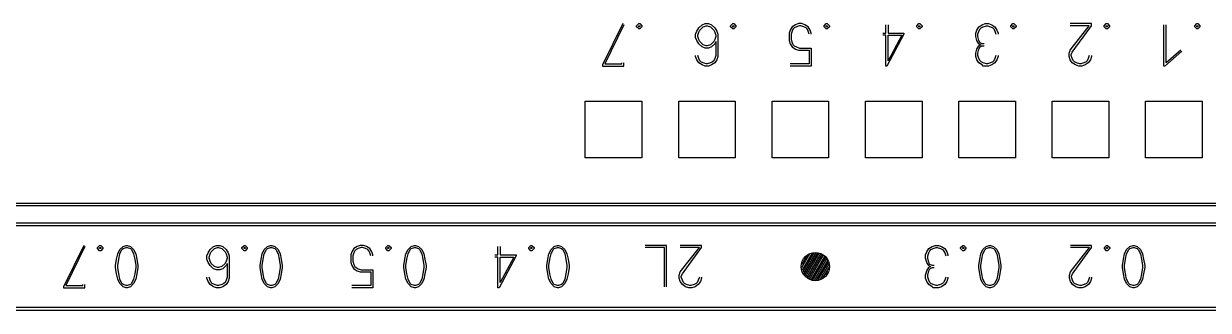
# Model space of a CAD drawing. Header units: millimetres. Extents: x 367 to 1026, y -455 to 11.
# Drawn here: x 582.72 to 624.59, y -259.78 to -249.63 of the extents above; entities that cross this region are included whole.
import ezdxf

# ---------------------------------------------------------------- set-up
doc = ezdxf.new("R2010")
doc.units = ezdxf.units.MM
doc.header["$LTSCALE"] = 6
doc.layers.add('0008LEVEL_0', color=7, linetype='Continuous')
doc.layers.add('0008LEVEL_1', color=7, linetype='Continuous')

msp = doc.modelspace()

# ---------------------------------------------------------------- linework, layer by layer
at = {"color": 7, "linetype": 'Continuous'}
for p, q in [((602.573, -254.377), (602.573, -252.377)), ((602.573, -252.377), (604.573, -252.377)), ((604.573, -252.377), (604.573, -254.377)), ((605.873, -254.377), (605.873, -252.377)), ((605.873, -252.377), (607.873, -252.377)), ((607.873, -252.377), (607.873, -254.377)), ((609.173, -254.377), (609.173, -252.377)), ((609.173, -252.377), (611.173, -252.377)), ((611.173, -252.377), (611.173, -254.377)), ((612.473, -254.377), (612.473, -252.377)), ((612.473, -252.377), (614.473, -252.377)), ((614.473, -252.377), (614.473, -254.377)), ((615.773, -254.377), (615.773, -252.377)), ((615.773, -252.377), (617.773, -252.377)), ((617.773, -252.377), (617.773, -254.377)), ((619.073, -254.377), (619.073, -252.377)), ((619.073, -252.377), (621.073, -252.377)), ((621.073, -252.377), (621.073, -254.377)), ((622.373, -254.377), (622.373, -252.377)), ((622.373, -252.377), (624.373, -252.377)), ((624.373, -252.377), (624.373, -254.377)), ((604.573, -254.377), (602.573, -254.377)), ((607.873, -254.377), (605.873, -254.377)), ((611.173, -254.377), (609.173, -254.377)), ((614.473, -254.377), (612.473, -254.377)), ((617.773, -254.377), (615.773, -254.377)), ((621.073, -254.377), (619.073, -254.377)), ((624.373, -254.377), (622.373, -254.377)), ((508.873, -255.977), (662.073, -255.977)), ((508.873, -256.068), (662.073, -256.068))]:
    msp.add_line(p, q, dxfattribs=at)
at = {"layer": '0008LEVEL_0', "color": 7, "linetype": 'Continuous'}
for p, q in [((603.898, -249.627), (603.185, -251.089)), ((603.935, -249.664), (603.26, -251.052)), ((604.385, -249.702), (604.46, -249.627)), ((604.385, -249.739), (604.385, -249.702)), ((604.46, -249.814), (604.385, -249.739)), ((604.46, -249.627), (604.498, -249.627)), ((604.46, -249.739), (604.46, -249.702)), ((604.46, -249.702), (604.498, -249.702)), ((604.498, -249.739), (604.46, -249.739)), ((604.498, -249.814), (604.46, -249.814)), ((604.498, -249.627), (604.573, -249.702)), ((604.498, -249.702), (604.498, -249.739)), ((604.573, -249.739), (604.498, -249.814)), ((604.573, -249.702), (604.573, -249.739)), ((606.473, -250.002), (606.51, -249.889)), ((606.51, -249.889), (606.585, -249.777)), ((606.548, -250.039), (606.585, -249.927)), ((606.585, -249.777), (606.698, -249.664)), ((606.585, -249.927), (606.623, -249.852)), ((606.623, -249.852), (606.735, -249.739)), ((606.698, -249.664), (606.81, -249.627)), ((606.735, -249.739), (606.848, -249.702)), ((606.81, -249.627), (606.923, -249.627)), ((606.848, -249.702), (606.885, -249.702)), ((606.885, -249.702), (606.998, -249.739)), ((606.923, -249.627), (607.035, -249.664)), ((606.998, -249.739), (607.11, -249.852)), ((607.035, -249.664), (607.148, -249.777)), ((607.11, -249.852), (607.148, -249.927)), ((607.148, -249.777), (607.223, -249.889)), ((607.148, -249.927), (607.185, -250.039)), ((607.223, -249.889), (607.26, -250.002)), ((607.71, -249.702), (607.785, -249.627)), ((607.71, -249.739), (607.71, -249.702)), ((607.785, -249.814), (607.71, -249.739)), ((607.785, -249.627), (607.823, -249.627)), ((607.785, -249.739), (607.785, -249.702)), ((607.785, -249.702), (607.823, -249.702)), ((607.823, -249.739), (607.785, -249.739)), ((607.823, -249.814), (607.785, -249.814)), ((607.823, -249.627), (607.898, -249.702)), ((607.823, -249.702), (607.823, -249.739)), ((607.898, -249.739), (607.823, -249.814)), ((607.898, -249.702), (607.898, -249.739)), ((609.81, -249.852), (609.773, -249.964)), ((609.885, -249.739), (609.81, -249.852)), ((609.885, -249.889), (609.848, -250.002)), ((609.998, -249.664), (609.885, -249.739)), ((609.923, -249.814), (609.885, -249.889)), ((609.96, -249.777), (609.923, -249.814)), ((610.035, -249.739), (609.96, -249.777)), ((610.11, -249.627), (609.998, -249.664)), ((610.148, -249.702), (610.035, -249.739)), ((610.223, -249.627), (610.11, -249.627)), ((610.185, -249.702), (610.148, -249.702)), ((610.298, -249.739), (610.185, -249.702)), ((610.335, -249.664), (610.223, -249.627)), ((610.373, -249.777), (610.298, -249.739)), ((610.448, -249.739), (610.335, -249.664)), ((610.41, -249.814), (610.373, -249.777)), ((610.448, -249.889), (610.41, -249.814)), ((610.523, -249.852), (610.448, -249.739)), ((610.485, -250.002), (610.448, -249.889)), ((610.56, -249.964), (610.523, -249.852)), ((611.01, -249.702), (611.085, -249.627)), ((611.01, -249.739), (611.01, -249.702)), ((611.085, -249.814), (611.01, -249.739)), ((611.085, -249.627), (611.123, -249.627)), ((611.085, -249.739), (611.085, -249.702)), ((611.085, -249.702), (611.123, -249.702)), ((611.123, -249.739), (611.085, -249.739)), ((611.123, -249.814), (611.085, -249.814)), ((611.123, -249.627), (611.198, -249.702)), ((611.123, -249.702), (611.123, -249.739)), ((611.198, -249.739), (611.123, -249.814)), ((611.198, -249.702), (611.198, -249.739)), ((613.198, -249.964), (613.198, -249.664)), ((613.273, -249.664), (613.273, -249.964)), ((614.285, -249.702), (614.36, -249.627)), ((614.285, -249.739), (614.285, -249.702)), ((614.36, -249.814), (614.285, -249.739)), ((614.36, -249.627), (614.398, -249.627)), ((614.36, -249.739), (614.36, -249.702)), ((614.36, -249.702), (614.398, -249.702)), ((614.398, -249.739), (614.36, -249.739)), ((614.398, -249.814), (614.36, -249.814)), ((614.398, -249.627), (614.473, -249.702)), ((614.398, -249.702), (614.398, -249.739)), ((614.473, -249.739), (614.398, -249.814)), ((614.473, -249.702), (614.473, -249.739)), ((616.373, -249.964), (616.41, -249.852)), ((616.41, -249.852), (616.485, -249.739)), ((616.448, -250.002), (616.485, -249.889)), ((616.485, -249.739), (616.598, -249.664)), ((616.485, -249.889), (616.523, -249.814)), ((616.523, -249.814), (616.56, -249.777)), ((616.56, -249.777), (616.635, -249.739)), ((616.598, -249.664), (616.71, -249.627)), ((616.635, -249.739), (616.748, -249.702)), ((616.71, -249.627), (616.823, -249.627)), ((616.748, -249.702), (616.785, -249.702)), ((616.785, -249.702), (616.898, -249.739)), ((616.823, -249.627), (616.935, -249.664)), ((616.898, -249.739), (616.973, -249.777)), ((616.935, -249.664), (617.048, -249.739)), ((616.973, -249.777), (617.01, -249.814)), ((617.01, -249.814), (617.048, -249.889)), ((617.048, -249.739), (617.123, -249.852)), ((617.048, -249.889), (617.085, -250.002)), ((617.123, -249.852), (617.16, -249.964)), ((617.61, -249.702), (617.685, -249.627)), ((617.61, -249.739), (617.61, -249.702)), ((617.685, -249.814), (617.61, -249.739)), ((617.685, -249.627), (617.723, -249.627)), ((617.685, -249.739), (617.685, -249.702)), ((617.685, -249.702), (617.723, -249.702)), ((617.723, -249.739), (617.685, -249.739)), ((617.723, -249.814), (617.685, -249.814)), ((617.723, -249.627), (617.798, -249.702)), ((617.723, -249.702), (617.723, -249.739)), ((617.798, -249.739), (617.723, -249.814)), ((617.798, -249.702), (617.798, -249.739)), ((620.46, -249.627), (619.71, -249.627)), ((619.71, -250.564), (620.385, -249.702)), ((620.385, -249.702), (619.71, -249.702)), ((619.785, -250.639), (620.46, -249.702)), ((620.46, -249.702), (620.46, -249.627)), ((620.91, -249.702), (620.985, -249.627)), ((620.91, -249.739), (620.91, -249.702)), ((620.985, -249.814), (620.91, -249.739)), ((620.985, -249.627), (621.023, -249.627)), ((620.985, -249.739), (620.985, -249.702)), ((620.985, -249.702), (621.023, -249.702)), ((621.023, -249.739), (620.985, -249.739)), ((621.023, -249.814), (620.985, -249.814)), ((621.023, -249.627), (621.098, -249.702)), ((621.023, -249.702), (621.023, -249.739)), ((621.098, -249.739), (621.023, -249.814)), ((621.098, -249.702), (621.098, -249.739)), ((623.023, -251.127), (623.023, -249.664)), ((623.098, -251.014), (623.098, -249.664)), ((624.11, -249.702), (624.185, -249.627)), ((624.11, -249.739), (624.11, -249.702)), ((624.185, -249.814), (624.11, -249.739)), ((624.185, -249.627), (624.223, -249.627)), ((624.185, -249.739), (624.185, -249.702)), ((624.185, -249.702), (624.223, -249.702)), ((624.223, -249.739), (624.185, -249.739)), ((624.223, -249.814), (624.185, -249.814)), ((624.223, -249.627), (624.298, -249.702)), ((624.223, -249.702), (624.223, -249.739)), ((624.298, -249.739), (624.223, -249.814)), ((624.298, -249.702), (624.298, -249.739)), ((606.473, -250.114), (606.473, -250.002)), ((606.51, -250.227), (606.473, -250.114)), ((606.585, -250.339), (606.51, -250.227)), ((606.548, -250.077), (606.548, -250.039)), ((606.585, -250.189), (606.548, -250.077)), ((606.623, -250.264), (606.585, -250.189)), ((606.698, -250.452), (606.585, -250.339)), ((606.735, -250.377), (606.623, -250.264)), ((607.11, -250.264), (606.998, -250.377)), ((607.148, -250.339), (607.035, -250.452)), ((607.148, -250.189), (607.11, -250.264)), ((607.185, -250.077), (607.148, -250.189)), ((607.185, -250.264), (607.148, -250.339)), ((607.185, -250.039), (607.185, -250.077)), ((607.185, -250.264), (607.185, -250.752)), ((607.26, -250.002), (607.26, -250.789)), ((609.773, -249.964), (609.773, -250.227)), ((609.773, -250.227), (609.81, -250.339)), ((609.81, -250.339), (609.885, -250.452)), ((609.848, -250.002), (609.848, -250.189)), ((609.848, -250.189), (609.885, -250.302)), ((609.885, -250.302), (609.923, -250.377)), ((610.56, -250.002), (610.56, -249.964)), ((613.085, -249.964), (613.198, -249.964)), ((613.198, -250.039), (613.085, -250.039)), ((613.198, -251.127), (613.198, -250.039)), ((613.835, -250.002), (613.235, -251.127)), ((613.273, -249.964), (613.835, -249.964)), ((613.273, -250.939), (613.273, -250.039)), ((613.76, -250.039), (613.273, -250.939)), ((613.273, -250.039), (613.76, -250.039)), ((613.835, -249.964), (613.835, -250.002)), ((616.373, -250.077), (616.373, -249.964)), ((616.41, -250.227), (616.373, -250.077)), ((616.485, -250.339), (616.41, -250.227)), ((616.448, -250.077), (616.448, -250.002)), ((616.485, -250.227), (616.448, -250.077)), ((616.523, -250.302), (616.485, -250.227)), ((616.523, -250.377), (616.485, -250.339)), ((616.598, -250.339), (616.523, -250.302)), ((616.673, -250.339), (616.598, -250.339)), ((617.16, -249.964), (617.16, -250.002)), ((606.473, -250.789), (606.473, -250.752)), ((606.51, -250.902), (606.473, -250.789)), ((606.585, -250.864), (606.548, -250.752)), ((606.81, -250.489), (606.698, -250.452)), ((606.848, -250.414), (606.735, -250.377)), ((606.923, -250.489), (606.81, -250.489)), ((606.885, -250.414), (606.848, -250.414)), ((606.998, -250.377), (606.885, -250.414)), ((607.035, -250.452), (606.923, -250.489)), ((607.185, -250.752), (607.148, -250.864)), ((607.26, -250.789), (607.223, -250.902)), ((609.885, -250.452), (609.998, -250.527)), ((609.923, -250.377), (609.96, -250.414)), ((609.96, -250.414), (610.035, -250.452)), ((609.998, -250.527), (610.11, -250.564)), ((610.035, -250.452), (610.148, -250.489)), ((610.11, -250.564), (610.485, -250.564)), ((610.148, -250.489), (610.56, -250.489)), ((610.485, -250.564), (610.485, -251.052)), ((610.56, -250.489), (610.56, -251.127)), ((616.373, -250.677), (616.41, -250.527)), ((616.373, -250.789), (616.373, -250.677)), ((616.41, -250.902), (616.373, -250.789)), ((616.41, -250.527), (616.485, -250.414)), ((616.448, -250.677), (616.485, -250.527)), ((616.448, -250.752), (616.448, -250.677)), ((616.485, -250.864), (616.448, -250.752)), ((616.485, -250.414), (616.523, -250.377)), ((616.485, -250.527), (616.523, -250.452)), ((616.523, -250.377), (616.56, -250.377)), ((616.523, -250.452), (616.598, -250.414)), ((616.598, -250.414), (616.673, -250.414)), ((617.085, -250.752), (617.048, -250.864)), ((617.16, -250.789), (617.123, -250.902)), ((617.16, -250.752), (617.16, -250.789)), ((619.673, -250.677), (619.71, -250.564)), ((619.673, -250.789), (619.673, -250.677)), ((619.71, -250.902), (619.673, -250.789)), ((619.748, -250.714), (619.785, -250.639)), ((619.748, -250.752), (619.748, -250.714)), ((619.785, -250.864), (619.748, -250.752)), ((620.385, -250.752), (620.348, -250.864)), ((620.46, -250.789), (620.423, -250.902)), ((620.46, -250.752), (620.46, -250.789)), ((623.66, -250.602), (623.06, -251.127)), ((623.623, -250.564), (623.098, -251.014)), ((603.185, -251.089), (603.185, -251.127)), ((603.185, -251.127), (603.935, -251.127)), ((603.26, -251.052), (603.86, -251.052)), ((603.86, -251.052), (603.86, -251.014)), ((603.935, -251.127), (603.935, -251.014)), ((606.585, -251.014), (606.51, -250.902)), ((606.623, -250.939), (606.585, -250.864)), ((606.698, -251.089), (606.585, -251.014)), ((606.66, -250.977), (606.623, -250.939)), ((606.735, -251.014), (606.66, -250.977)), ((606.81, -251.127), (606.698, -251.089)), ((606.848, -251.052), (606.735, -251.014)), ((606.923, -251.127), (606.81, -251.127)), ((606.885, -251.052), (606.848, -251.052)), ((606.998, -251.014), (606.885, -251.052)), ((607.035, -251.089), (606.923, -251.127)), ((607.073, -250.977), (606.998, -251.014)), ((607.148, -251.014), (607.035, -251.089)), ((607.11, -250.939), (607.073, -250.977)), ((607.148, -250.864), (607.11, -250.939)), ((607.223, -250.902), (607.148, -251.014)), ((610.485, -251.052), (609.81, -251.052)), ((610.56, -251.127), (609.81, -251.127)), ((613.235, -251.127), (613.198, -251.127)), ((616.485, -251.014), (616.41, -250.902)), ((616.523, -250.939), (616.485, -250.864)), ((616.598, -251.089), (616.485, -251.014)), ((616.56, -250.977), (616.523, -250.939)), ((616.635, -251.014), (616.56, -250.977)), ((616.635, -251.127), (616.598, -251.089)), ((616.748, -251.052), (616.635, -251.014)), ((616.823, -251.127), (616.635, -251.127)), ((616.785, -251.052), (616.748, -251.052)), ((616.898, -251.014), (616.785, -251.052)), ((616.935, -251.089), (616.823, -251.127)), ((616.973, -250.977), (616.898, -251.014)), ((617.048, -251.014), (616.935, -251.089)), ((617.01, -250.939), (616.973, -250.977)), ((617.048, -250.864), (617.01, -250.939)), ((617.123, -250.902), (617.048, -251.014)), ((619.785, -251.014), (619.71, -250.902)), ((619.823, -250.939), (619.785, -250.864)), ((619.898, -251.089), (619.785, -251.014)), ((619.86, -250.977), (619.823, -250.939)), ((619.935, -251.014), (619.86, -250.977)), ((620.01, -251.127), (619.898, -251.089)), ((620.048, -251.052), (619.935, -251.014)), ((620.123, -251.127), (620.01, -251.127)), ((620.085, -251.052), (620.048, -251.052)), ((620.198, -251.014), (620.085, -251.052)), ((620.235, -251.089), (620.123, -251.127)), ((620.273, -250.977), (620.198, -251.014)), ((620.348, -251.014), (620.235, -251.089)), ((620.31, -250.939), (620.273, -250.977)), ((620.348, -250.864), (620.31, -250.939)), ((620.423, -250.902), (620.348, -251.014)), ((623.06, -251.127), (623.023, -251.127))]:
    msp.add_line(p, q, dxfattribs=at)
at = {"layer": '0008LEVEL_1', "color": 7, "linetype": 'Continuous'}
for p, q in [((577.473, -256.677), (641.853, -256.677)), ((577.573, -256.777), (641.753, -256.777)), ((584.846, -257.477), (584.133, -258.939)), ((585.333, -257.552), (585.408, -257.477)), ((585.408, -257.477), (585.446, -257.477)), ((585.446, -257.477), (585.521, -257.552)), ((586.233, -257.514), (586.346, -257.477)), ((586.346, -257.477), (586.383, -257.477)), ((586.383, -257.477), (586.496, -257.514)), ((589.426, -257.514), (589.538, -257.477)), ((589.538, -257.477), (589.651, -257.477)), ((589.651, -257.477), (589.763, -257.514)), ((590.438, -257.552), (590.513, -257.477)), ((590.513, -257.477), (590.551, -257.477)), ((590.551, -257.477), (590.626, -257.552)), ((591.338, -257.514), (591.451, -257.477)), ((591.451, -257.477), (591.488, -257.477)), ((591.488, -257.477), (591.601, -257.514)), ((594.618, -257.477), (594.506, -257.514)), ((594.731, -257.477), (594.618, -257.477)), ((594.843, -257.514), (594.731, -257.477)), ((595.518, -257.552), (595.593, -257.477)), ((595.593, -257.477), (595.631, -257.477)), ((595.631, -257.477), (595.706, -257.552)), ((596.418, -257.514), (596.531, -257.477)), ((596.531, -257.477), (596.568, -257.477)), ((596.568, -257.477), (596.681, -257.514)), ((600.573, -257.552), (600.648, -257.477)), ((600.648, -257.477), (600.686, -257.477)), ((600.686, -257.477), (600.761, -257.552)), ((601.473, -257.514), (601.586, -257.477)), ((601.586, -257.477), (601.623, -257.477)), ((601.623, -257.477), (601.736, -257.514)), ((605.441, -257.477), (604.691, -257.477)), ((605.441, -258.939), (605.441, -257.477)), ((606.678, -257.477), (605.928, -257.477)), ((606.678, -257.552), (606.678, -257.477)), ((614.826, -257.514), (614.938, -257.477)), ((614.938, -257.477), (615.051, -257.477)), ((615.051, -257.477), (615.163, -257.514)), ((615.838, -257.552), (615.913, -257.477)), ((615.913, -257.477), (615.951, -257.477)), ((615.951, -257.477), (616.026, -257.552)), ((616.738, -257.514), (616.851, -257.477)), ((616.851, -257.477), (616.888, -257.477)), ((616.888, -257.477), (617.001, -257.514)), ((620.468, -257.477), (619.718, -257.477)), ((620.468, -257.552), (620.468, -257.477)), ((620.918, -257.552), (620.993, -257.477)), ((620.993, -257.477), (621.031, -257.477)), ((621.031, -257.477), (621.106, -257.552)), ((621.818, -257.514), (621.931, -257.477)), ((621.931, -257.477), (621.968, -257.477)), ((621.968, -257.477), (622.081, -257.514)), ((584.883, -257.514), (584.208, -258.902)), ((585.333, -257.589), (585.333, -257.552)), ((585.408, -257.664), (585.333, -257.589)), ((585.408, -257.589), (585.408, -257.552)), ((585.408, -257.552), (585.446, -257.552)), ((585.446, -257.589), (585.408, -257.589)), ((585.446, -257.664), (585.408, -257.664)), ((585.446, -257.552), (585.446, -257.589)), ((585.521, -257.589), (585.446, -257.664)), ((585.521, -257.552), (585.521, -257.589)), ((586.008, -257.964), (586.046, -257.777)), ((586.046, -257.777), (586.121, -257.627)), ((586.083, -257.964), (586.121, -257.777)), ((586.121, -257.627), (586.233, -257.514)), ((586.121, -257.777), (586.196, -257.627)), ((586.196, -257.627), (586.233, -257.589)), ((586.233, -257.589), (586.346, -257.552)), ((586.346, -257.552), (586.383, -257.552)), ((586.383, -257.552), (586.496, -257.589)), ((586.496, -257.514), (586.608, -257.627)), ((586.496, -257.589), (586.533, -257.627)), ((586.533, -257.627), (586.608, -257.777)), ((586.608, -257.627), (586.683, -257.777)), ((586.608, -257.777), (586.646, -257.964)), ((586.683, -257.777), (586.721, -257.964)), ((589.201, -257.852), (589.238, -257.739)), ((589.201, -257.964), (589.201, -257.852)), ((589.238, -257.739), (589.313, -257.627)), ((589.276, -257.889), (589.313, -257.777)), ((589.276, -257.927), (589.276, -257.889)), ((589.313, -257.627), (589.426, -257.514)), ((589.313, -257.777), (589.351, -257.702)), ((589.351, -257.702), (589.463, -257.589)), ((589.463, -257.589), (589.576, -257.552)), ((589.576, -257.552), (589.613, -257.552)), ((589.613, -257.552), (589.726, -257.589)), ((589.726, -257.589), (589.838, -257.702)), ((589.763, -257.514), (589.876, -257.627)), ((589.838, -257.702), (589.876, -257.777)), ((589.876, -257.627), (589.951, -257.739)), ((589.876, -257.777), (589.913, -257.889)), ((589.913, -257.889), (589.913, -257.927)), ((589.951, -257.739), (589.988, -257.852)), ((589.988, -257.852), (589.988, -258.639)), ((590.438, -257.589), (590.438, -257.552)), ((590.513, -257.664), (590.438, -257.589)), ((590.513, -257.589), (590.513, -257.552)), ((590.513, -257.552), (590.551, -257.552)), ((590.551, -257.589), (590.513, -257.589)), ((590.551, -257.664), (590.513, -257.664)), ((590.551, -257.552), (590.551, -257.589)), ((590.626, -257.589), (590.551, -257.664)), ((590.626, -257.552), (590.626, -257.589)), ((591.113, -257.964), (591.151, -257.777)), ((591.151, -257.777), (591.226, -257.627)), ((591.188, -257.964), (591.226, -257.777)), ((591.226, -257.627), (591.338, -257.514)), ((591.226, -257.777), (591.301, -257.627)), ((591.301, -257.627), (591.338, -257.589)), ((591.338, -257.589), (591.451, -257.552)), ((591.451, -257.552), (591.488, -257.552)), ((591.488, -257.552), (591.601, -257.589)), ((591.601, -257.514), (591.713, -257.627)), ((591.601, -257.589), (591.638, -257.627)), ((591.638, -257.627), (591.713, -257.777)), ((591.713, -257.627), (591.788, -257.777)), ((591.713, -257.777), (591.751, -257.964)), ((591.788, -257.777), (591.826, -257.964)), ((594.318, -257.702), (594.281, -257.814)), ((594.281, -257.814), (594.281, -258.077)), ((594.393, -257.589), (594.318, -257.702)), ((594.393, -257.739), (594.356, -257.852)), ((594.356, -257.852), (594.356, -258.039)), ((594.506, -257.514), (594.393, -257.589)), ((594.431, -257.664), (594.393, -257.739)), ((594.468, -257.627), (594.431, -257.664)), ((594.543, -257.589), (594.468, -257.627)), ((594.656, -257.552), (594.543, -257.589)), ((594.693, -257.552), (594.656, -257.552)), ((594.806, -257.589), (594.693, -257.552)), ((594.881, -257.627), (594.806, -257.589)), ((594.956, -257.589), (594.843, -257.514)), ((594.918, -257.664), (594.881, -257.627)), ((594.956, -257.739), (594.918, -257.664)), ((595.031, -257.702), (594.956, -257.589)), ((594.993, -257.852), (594.956, -257.739)), ((595.068, -257.814), (595.031, -257.702)), ((595.068, -257.852), (595.068, -257.814)), ((595.518, -257.589), (595.518, -257.552)), ((595.593, -257.664), (595.518, -257.589)), ((595.593, -257.589), (595.593, -257.552)), ((595.593, -257.552), (595.631, -257.552)), ((595.631, -257.589), (595.593, -257.589)), ((595.631, -257.664), (595.593, -257.664)), ((595.631, -257.552), (595.631, -257.589)), ((595.706, -257.589), (595.631, -257.664)), ((595.706, -257.552), (595.706, -257.589)), ((596.193, -257.964), (596.231, -257.777)), ((596.231, -257.777), (596.306, -257.627)), ((596.268, -257.964), (596.306, -257.777)), ((596.306, -257.627), (596.418, -257.514)), ((596.306, -257.777), (596.381, -257.627)), ((596.381, -257.627), (596.418, -257.589)), ((596.418, -257.589), (596.531, -257.552)), ((596.531, -257.552), (596.568, -257.552)), ((596.568, -257.552), (596.681, -257.589)), ((596.681, -257.514), (596.793, -257.627)), ((596.681, -257.589), (596.718, -257.627)), ((596.718, -257.627), (596.793, -257.777)), ((596.793, -257.627), (596.868, -257.777)), ((596.793, -257.777), (596.831, -257.964)), ((596.868, -257.777), (596.906, -257.964)), ((599.373, -257.814), (599.486, -257.814)), ((599.486, -257.889), (599.373, -257.889)), ((599.486, -257.814), (599.486, -257.514)), ((599.486, -258.977), (599.486, -257.889)), ((600.123, -257.852), (599.523, -258.977)), ((599.561, -257.514), (599.561, -257.814)), ((599.561, -257.814), (600.123, -257.814)), ((599.561, -258.789), (599.561, -257.889)), ((600.048, -257.889), (599.561, -258.789)), ((599.561, -257.889), (600.048, -257.889)), ((600.123, -257.814), (600.123, -257.852)), ((600.573, -257.589), (600.573, -257.552)), ((600.648, -257.664), (600.573, -257.589)), ((600.648, -257.589), (600.648, -257.552)), ((600.648, -257.552), (600.686, -257.552)), ((600.686, -257.589), (600.648, -257.589)), ((600.686, -257.664), (600.648, -257.664)), ((600.686, -257.552), (600.686, -257.589)), ((600.761, -257.589), (600.686, -257.664)), ((600.761, -257.552), (600.761, -257.589)), ((601.248, -257.964), (601.286, -257.777)), ((601.286, -257.777), (601.361, -257.627)), ((601.323, -257.964), (601.361, -257.777)), ((601.361, -257.627), (601.473, -257.514)), ((601.361, -257.777), (601.436, -257.627)), ((601.436, -257.627), (601.473, -257.589)), ((601.473, -257.589), (601.586, -257.552)), ((601.586, -257.552), (601.623, -257.552)), ((601.623, -257.552), (601.736, -257.589)), ((601.736, -257.514), (601.848, -257.627)), ((601.736, -257.589), (601.773, -257.627)), ((601.773, -257.627), (601.848, -257.777)), ((601.848, -257.627), (601.923, -257.777)), ((601.848, -257.777), (601.886, -257.964)), ((601.923, -257.777), (601.961, -257.964)), ((605.366, -257.552), (604.691, -257.552)), ((605.366, -258.939), (605.366, -257.552)), ((605.928, -258.414), (606.603, -257.552)), ((606.603, -257.552), (605.928, -257.552)), ((606.003, -258.489), (606.678, -257.552)), ((610.502, -257.781), (610.216, -258.276)), ((610.402, -257.845), (610.222, -258.157)), ((610.578, -257.76), (610.236, -258.351)), ((610.653, -257.74), (610.256, -258.427)), ((610.721, -257.732), (610.283, -258.49)), ((610.776, -257.746), (610.324, -258.53)), ((610.831, -257.761), (610.364, -258.571)), ((610.886, -257.776), (610.404, -258.611)), ((610.941, -257.791), (610.444, -258.651)), ((610.985, -257.825), (610.496, -258.671)), ((611.025, -257.866), (610.551, -258.686)), ((611.065, -257.906), (610.606, -258.701)), ((614.601, -257.814), (614.638, -257.702)), ((614.601, -257.927), (614.601, -257.814)), ((614.638, -257.702), (614.713, -257.589)), ((614.676, -257.852), (614.713, -257.739)), ((614.676, -257.927), (614.676, -257.852)), ((614.713, -257.589), (614.826, -257.514)), ((614.713, -257.739), (614.751, -257.664)), ((614.751, -257.664), (614.788, -257.627)), ((614.788, -257.627), (614.863, -257.589)), ((614.863, -257.589), (614.976, -257.552)), ((614.976, -257.552), (615.013, -257.552)), ((615.013, -257.552), (615.126, -257.589)), ((615.126, -257.589), (615.201, -257.627)), ((615.163, -257.514), (615.276, -257.589)), ((615.201, -257.627), (615.238, -257.664)), ((615.238, -257.664), (615.276, -257.739)), ((615.276, -257.589), (615.351, -257.702)), ((615.276, -257.739), (615.313, -257.852)), ((615.351, -257.702), (615.388, -257.814)), ((615.388, -257.814), (615.388, -257.852)), ((615.838, -257.589), (615.838, -257.552)), ((615.913, -257.664), (615.838, -257.589)), ((615.913, -257.589), (615.913, -257.552)), ((615.913, -257.552), (615.951, -257.552)), ((615.951, -257.589), (615.913, -257.589)), ((615.951, -257.664), (615.913, -257.664)), ((615.951, -257.552), (615.951, -257.589)), ((616.026, -257.589), (615.951, -257.664)), ((616.026, -257.552), (616.026, -257.589)), ((616.513, -257.964), (616.551, -257.777)), ((616.551, -257.777), (616.626, -257.627)), ((616.588, -257.964), (616.626, -257.777)), ((616.626, -257.627), (616.738, -257.514)), ((616.626, -257.777), (616.701, -257.627)), ((616.701, -257.627), (616.738, -257.589)), ((616.738, -257.589), (616.851, -257.552)), ((616.851, -257.552), (616.888, -257.552)), ((616.888, -257.552), (617.001, -257.589)), ((617.001, -257.514), (617.113, -257.627)), ((617.001, -257.589), (617.038, -257.627)), ((617.038, -257.627), (617.113, -257.777)), ((617.113, -257.627), (617.188, -257.777)), ((617.113, -257.777), (617.151, -257.964)), ((617.188, -257.777), (617.226, -257.964)), ((619.718, -258.414), (620.393, -257.552)), ((620.393, -257.552), (619.718, -257.552)), ((619.793, -258.489), (620.468, -257.552)), ((620.918, -257.589), (620.918, -257.552)), ((620.993, -257.664), (620.918, -257.589)), ((620.993, -257.589), (620.993, -257.552)), ((620.993, -257.552), (621.031, -257.552)), ((621.031, -257.589), (620.993, -257.589)), ((621.031, -257.664), (620.993, -257.664)), ((621.031, -257.552), (621.031, -257.589)), ((621.106, -257.589), (621.031, -257.664)), ((621.106, -257.552), (621.106, -257.589)), ((621.593, -257.964), (621.631, -257.777)), ((621.631, -257.777), (621.706, -257.627)), ((621.668, -257.964), (621.706, -257.777)), ((621.706, -257.627), (621.818, -257.514)), ((621.706, -257.777), (621.781, -257.627)), ((621.781, -257.627), (621.818, -257.589)), ((621.818, -257.589), (621.931, -257.552)), ((621.931, -257.552), (621.968, -257.552)), ((621.968, -257.552), (622.081, -257.589)), ((622.081, -257.514), (622.193, -257.627)), ((622.081, -257.589), (622.118, -257.627)), ((622.118, -257.627), (622.193, -257.777)), ((622.193, -257.627), (622.268, -257.777)), ((622.193, -257.777), (622.231, -257.964)), ((622.268, -257.777), (622.306, -257.964)), ((585.971, -258.189), (586.008, -257.964)), ((585.971, -258.264), (585.971, -258.189)), ((586.008, -258.489), (585.971, -258.264)), ((586.046, -258.189), (586.083, -257.964)), ((586.046, -258.264), (586.046, -258.189)), ((586.083, -258.489), (586.046, -258.264)), ((586.646, -257.964), (586.683, -258.189)), ((586.683, -258.264), (586.646, -258.489)), ((586.683, -258.189), (586.683, -258.264)), ((586.721, -257.964), (586.758, -258.189)), ((586.758, -258.264), (586.721, -258.489)), ((586.758, -258.189), (586.758, -258.264)), ((589.238, -258.077), (589.201, -257.964)), ((589.313, -258.189), (589.238, -258.077)), ((589.313, -258.039), (589.276, -257.927)), ((589.351, -258.114), (589.313, -258.039)), ((589.426, -258.302), (589.313, -258.189)), ((589.463, -258.227), (589.351, -258.114)), ((589.538, -258.339), (589.426, -258.302)), ((589.576, -258.264), (589.463, -258.227)), ((589.613, -258.264), (589.576, -258.264)), ((589.726, -258.227), (589.613, -258.264)), ((589.763, -258.302), (589.651, -258.339)), ((589.838, -258.114), (589.726, -258.227)), ((589.876, -258.189), (589.763, -258.302)), ((589.876, -258.039), (589.838, -258.114)), ((589.913, -257.927), (589.876, -258.039)), ((589.913, -258.114), (589.876, -258.189)), ((589.913, -258.114), (589.913, -258.602)), ((591.076, -258.189), (591.113, -257.964)), ((591.076, -258.264), (591.076, -258.189)), ((591.113, -258.489), (591.076, -258.264)), ((591.151, -258.189), (591.188, -257.964)), ((591.151, -258.264), (591.151, -258.189)), ((591.188, -258.489), (591.151, -258.264)), ((591.751, -257.964), (591.788, -258.189)), ((591.788, -258.264), (591.751, -258.489)), ((591.788, -258.189), (591.788, -258.264)), ((591.826, -257.964), (591.863, -258.189)), ((591.863, -258.264), (591.826, -258.489)), ((591.863, -258.189), (591.863, -258.264)), ((594.281, -258.077), (594.318, -258.189)), ((594.318, -258.189), (594.393, -258.302)), ((594.356, -258.039), (594.393, -258.152)), ((594.393, -258.152), (594.431, -258.227)), ((594.393, -258.302), (594.506, -258.377)), ((594.431, -258.227), (594.468, -258.264)), ((594.468, -258.264), (594.543, -258.302)), ((594.543, -258.302), (594.656, -258.339)), ((596.156, -258.189), (596.193, -257.964)), ((596.156, -258.264), (596.156, -258.189)), ((596.193, -258.489), (596.156, -258.264)), ((596.231, -258.189), (596.268, -257.964)), ((596.231, -258.264), (596.231, -258.189)), ((596.268, -258.489), (596.231, -258.264)), ((596.831, -257.964), (596.868, -258.189)), ((596.868, -258.264), (596.831, -258.489)), ((596.868, -258.189), (596.868, -258.264)), ((596.906, -257.964), (596.943, -258.189)), ((596.943, -258.264), (596.906, -258.489)), ((596.943, -258.189), (596.943, -258.264)), ((601.211, -258.189), (601.248, -257.964)), ((601.211, -258.264), (601.211, -258.189)), ((601.248, -258.489), (601.211, -258.264)), ((601.286, -258.189), (601.323, -257.964)), ((601.286, -258.264), (601.286, -258.189)), ((601.323, -258.489), (601.286, -258.264)), ((601.886, -257.964), (601.923, -258.189)), ((601.923, -258.264), (601.886, -258.489)), ((601.923, -258.189), (601.923, -258.264)), ((601.961, -257.964), (601.998, -258.189)), ((601.998, -258.264), (601.961, -258.489)), ((601.998, -258.189), (601.998, -258.264)), ((611.105, -257.946), (610.661, -258.716)), ((611.141, -257.995), (610.721, -258.722)), ((611.161, -258.07), (610.796, -258.702)), ((611.181, -258.145), (610.871, -258.682)), ((611.201, -258.22), (610.946, -258.662)), ((614.638, -258.077), (614.601, -257.927)), ((614.713, -258.189), (614.638, -258.077)), ((614.638, -258.377), (614.713, -258.264)), ((614.713, -258.077), (614.676, -257.927)), ((614.751, -258.152), (614.713, -258.077)), ((614.751, -258.227), (614.713, -258.189)), ((614.713, -258.264), (614.751, -258.227)), ((614.713, -258.377), (614.751, -258.302)), ((614.826, -258.189), (614.751, -258.152)), ((614.751, -258.227), (614.788, -258.227)), ((614.751, -258.302), (614.826, -258.264)), ((614.901, -258.189), (614.826, -258.189)), ((614.826, -258.264), (614.901, -258.264)), ((616.476, -258.189), (616.513, -257.964)), ((616.476, -258.264), (616.476, -258.189)), ((616.513, -258.489), (616.476, -258.264)), ((616.551, -258.189), (616.588, -257.964)), ((616.551, -258.264), (616.551, -258.189)), ((616.588, -258.489), (616.551, -258.264)), ((617.151, -257.964), (617.188, -258.189)), ((617.188, -258.264), (617.151, -258.489)), ((617.188, -258.189), (617.188, -258.264)), ((617.226, -257.964), (617.263, -258.189)), ((617.263, -258.264), (617.226, -258.489)), ((617.263, -258.189), (617.263, -258.264)), ((621.556, -258.189), (621.593, -257.964)), ((621.556, -258.264), (621.556, -258.189)), ((621.593, -258.489), (621.556, -258.264)), ((621.631, -258.189), (621.668, -257.964)), ((621.631, -258.264), (621.631, -258.189)), ((621.668, -258.489), (621.631, -258.264)), ((622.231, -257.964), (622.268, -258.189)), ((622.268, -258.264), (622.231, -258.489)), ((622.268, -258.189), (622.268, -258.264)), ((622.306, -257.964), (622.343, -258.189)), ((622.343, -258.264), (622.306, -258.489)), ((622.343, -258.189), (622.343, -258.264)), ((586.046, -258.677), (586.008, -258.489)), ((586.121, -258.827), (586.046, -258.677)), ((586.121, -258.677), (586.083, -258.489)), ((586.196, -258.827), (586.121, -258.677)), ((586.608, -258.677), (586.533, -258.827)), ((586.646, -258.489), (586.608, -258.677)), ((586.683, -258.677), (586.608, -258.827)), ((586.721, -258.489), (586.683, -258.677)), ((589.201, -258.639), (589.201, -258.602)), ((589.238, -258.752), (589.201, -258.639)), ((589.313, -258.714), (589.276, -258.602)), ((589.351, -258.789), (589.313, -258.714)), ((589.651, -258.339), (589.538, -258.339)), ((589.876, -258.714), (589.838, -258.789)), ((589.913, -258.602), (589.876, -258.714)), ((589.988, -258.639), (589.951, -258.752)), ((591.151, -258.677), (591.113, -258.489)), ((591.226, -258.827), (591.151, -258.677)), ((591.226, -258.677), (591.188, -258.489)), ((591.301, -258.827), (591.226, -258.677)), ((591.713, -258.677), (591.638, -258.827)), ((591.751, -258.489), (591.713, -258.677)), ((591.788, -258.677), (591.713, -258.827)), ((591.826, -258.489), (591.788, -258.677)), ((594.506, -258.377), (594.618, -258.414)), ((594.618, -258.414), (594.993, -258.414)), ((594.656, -258.339), (595.068, -258.339)), ((594.993, -258.414), (594.993, -258.902)), ((595.068, -258.339), (595.068, -258.977)), ((596.231, -258.677), (596.193, -258.489)), ((596.306, -258.827), (596.231, -258.677)), ((596.306, -258.677), (596.268, -258.489)), ((596.381, -258.827), (596.306, -258.677)), ((596.793, -258.677), (596.718, -258.827)), ((596.831, -258.489), (596.793, -258.677)), ((596.868, -258.677), (596.793, -258.827)), ((596.906, -258.489), (596.868, -258.677)), ((601.286, -258.677), (601.248, -258.489)), ((601.361, -258.827), (601.286, -258.677)), ((601.361, -258.677), (601.323, -258.489)), ((601.436, -258.827), (601.361, -258.677)), ((601.848, -258.677), (601.773, -258.827)), ((601.886, -258.489), (601.848, -258.677)), ((601.923, -258.677), (601.848, -258.827)), ((601.961, -258.489), (601.923, -258.677)), ((605.891, -258.527), (605.928, -258.414)), ((605.891, -258.639), (605.891, -258.527)), ((605.928, -258.752), (605.891, -258.639)), ((605.966, -258.564), (606.003, -258.489)), ((605.966, -258.602), (605.966, -258.564)), ((606.003, -258.714), (605.966, -258.602)), ((606.041, -258.789), (606.003, -258.714)), ((606.566, -258.714), (606.528, -258.789)), ((606.603, -258.602), (606.566, -258.714)), ((606.678, -258.639), (606.641, -258.752)), ((606.678, -258.602), (606.678, -258.639)), ((611.153, -258.414), (611.09, -258.523)), ((614.601, -258.527), (614.638, -258.377)), ((614.601, -258.639), (614.601, -258.527)), ((614.638, -258.752), (614.601, -258.639)), ((614.676, -258.527), (614.713, -258.377)), ((614.676, -258.602), (614.676, -258.527)), ((614.713, -258.714), (614.676, -258.602)), ((614.751, -258.789), (614.713, -258.714)), ((615.276, -258.714), (615.238, -258.789)), ((615.313, -258.602), (615.276, -258.714)), ((615.388, -258.639), (615.351, -258.752)), ((615.388, -258.602), (615.388, -258.639)), ((616.551, -258.677), (616.513, -258.489)), ((616.626, -258.827), (616.551, -258.677)), ((616.626, -258.677), (616.588, -258.489)), ((616.701, -258.827), (616.626, -258.677)), ((617.113, -258.677), (617.038, -258.827)), ((617.151, -258.489), (617.113, -258.677)), ((617.188, -258.677), (617.113, -258.827)), ((617.226, -258.489), (617.188, -258.677)), ((619.681, -258.527), (619.718, -258.414)), ((619.681, -258.639), (619.681, -258.527)), ((619.718, -258.752), (619.681, -258.639)), ((619.756, -258.564), (619.793, -258.489)), ((619.756, -258.602), (619.756, -258.564)), ((619.793, -258.714), (619.756, -258.602)), ((619.831, -258.789), (619.793, -258.714)), ((620.356, -258.714), (620.318, -258.789)), ((620.393, -258.602), (620.356, -258.714)), ((620.468, -258.639), (620.431, -258.752)), ((620.468, -258.602), (620.468, -258.639)), ((621.631, -258.677), (621.593, -258.489)), ((621.706, -258.827), (621.631, -258.677)), ((621.706, -258.677), (621.668, -258.489)), ((621.781, -258.827), (621.706, -258.677)), ((622.193, -258.677), (622.118, -258.827)), ((622.231, -258.489), (622.193, -258.677)), ((622.268, -258.677), (622.193, -258.827)), ((622.306, -258.489), (622.268, -258.677)), ((584.133, -258.939), (584.133, -258.977)), ((584.133, -258.977), (584.883, -258.977)), ((584.208, -258.902), (584.808, -258.902)), ((584.808, -258.902), (584.808, -258.864)), ((584.883, -258.977), (584.883, -258.864)), ((586.233, -258.939), (586.121, -258.827)), ((586.233, -258.864), (586.196, -258.827)), ((586.346, -258.902), (586.233, -258.864)), ((586.346, -258.977), (586.233, -258.939)), ((586.383, -258.902), (586.346, -258.902)), ((586.383, -258.977), (586.346, -258.977)), ((586.496, -258.864), (586.383, -258.902)), ((586.496, -258.939), (586.383, -258.977)), ((586.608, -258.827), (586.496, -258.939)), ((586.533, -258.827), (586.496, -258.864)), ((589.313, -258.864), (589.238, -258.752)), ((589.426, -258.939), (589.313, -258.864)), ((589.388, -258.827), (589.351, -258.789)), ((589.463, -258.864), (589.388, -258.827)), ((589.538, -258.977), (589.426, -258.939)), ((589.576, -258.902), (589.463, -258.864)), ((589.651, -258.977), (589.538, -258.977)), ((589.613, -258.902), (589.576, -258.902)), ((589.726, -258.864), (589.613, -258.902)), ((589.763, -258.939), (589.651, -258.977)), ((589.801, -258.827), (589.726, -258.864)), ((589.876, -258.864), (589.763, -258.939)), ((589.838, -258.789), (589.801, -258.827)), ((589.951, -258.752), (589.876, -258.864)), ((591.338, -258.939), (591.226, -258.827)), ((591.338, -258.864), (591.301, -258.827)), ((591.451, -258.902), (591.338, -258.864)), ((591.451, -258.977), (591.338, -258.939)), ((591.488, -258.902), (591.451, -258.902)), ((591.488, -258.977), (591.451, -258.977)), ((591.601, -258.864), (591.488, -258.902)), ((591.601, -258.939), (591.488, -258.977)), ((591.713, -258.827), (591.601, -258.939)), ((591.638, -258.827), (591.601, -258.864)), ((594.993, -258.902), (594.318, -258.902)), ((595.068, -258.977), (594.318, -258.977)), ((596.418, -258.939), (596.306, -258.827)), ((596.418, -258.864), (596.381, -258.827)), ((596.531, -258.902), (596.418, -258.864)), ((596.531, -258.977), (596.418, -258.939)), ((596.568, -258.902), (596.531, -258.902)), ((596.568, -258.977), (596.531, -258.977)), ((596.681, -258.864), (596.568, -258.902)), ((596.681, -258.939), (596.568, -258.977)), ((596.718, -258.827), (596.681, -258.864)), ((596.793, -258.827), (596.681, -258.939)), ((599.523, -258.977), (599.486, -258.977)), ((601.473, -258.939), (601.361, -258.827)), ((601.473, -258.864), (601.436, -258.827)), ((601.586, -258.902), (601.473, -258.864)), ((601.586, -258.977), (601.473, -258.939)), ((601.623, -258.902), (601.586, -258.902)), ((601.623, -258.977), (601.586, -258.977)), ((601.736, -258.864), (601.623, -258.902)), ((601.736, -258.939), (601.623, -258.977)), ((601.773, -258.827), (601.736, -258.864)), ((601.848, -258.827), (601.736, -258.939)), ((606.003, -258.864), (605.928, -258.752)), ((606.116, -258.939), (606.003, -258.864)), ((606.078, -258.827), (606.041, -258.789)), ((606.153, -258.864), (606.078, -258.827)), ((606.228, -258.977), (606.116, -258.939)), ((606.266, -258.902), (606.153, -258.864)), ((606.341, -258.977), (606.228, -258.977)), ((606.303, -258.902), (606.266, -258.902)), ((606.416, -258.864), (606.303, -258.902)), ((606.453, -258.939), (606.341, -258.977)), ((606.491, -258.827), (606.416, -258.864)), ((606.566, -258.864), (606.453, -258.939)), ((606.528, -258.789), (606.491, -258.827)), ((606.641, -258.752), (606.566, -258.864)), ((614.713, -258.864), (614.638, -258.752)), ((614.826, -258.939), (614.713, -258.864)), ((614.788, -258.827), (614.751, -258.789)), ((614.863, -258.864), (614.788, -258.827)), ((614.863, -258.977), (614.826, -258.939)), ((614.976, -258.902), (614.863, -258.864)), ((615.051, -258.977), (614.863, -258.977)), ((615.013, -258.902), (614.976, -258.902)), ((615.126, -258.864), (615.013, -258.902)), ((615.163, -258.939), (615.051, -258.977)), ((615.201, -258.827), (615.126, -258.864)), ((615.276, -258.864), (615.163, -258.939)), ((615.238, -258.789), (615.201, -258.827)), ((615.351, -258.752), (615.276, -258.864)), ((616.738, -258.939), (616.626, -258.827)), ((616.738, -258.864), (616.701, -258.827)), ((616.851, -258.902), (616.738, -258.864)), ((616.851, -258.977), (616.738, -258.939)), ((616.888, -258.902), (616.851, -258.902)), ((616.888, -258.977), (616.851, -258.977)), ((617.001, -258.864), (616.888, -258.902)), ((617.001, -258.939), (616.888, -258.977)), ((617.038, -258.827), (617.001, -258.864)), ((617.113, -258.827), (617.001, -258.939)), ((619.793, -258.864), (619.718, -258.752)), ((619.906, -258.939), (619.793, -258.864)), ((619.868, -258.827), (619.831, -258.789)), ((619.943, -258.864), (619.868, -258.827)), ((620.018, -258.977), (619.906, -258.939)), ((620.056, -258.902), (619.943, -258.864)), ((620.131, -258.977), (620.018, -258.977)), ((620.093, -258.902), (620.056, -258.902)), ((620.206, -258.864), (620.093, -258.902)), ((620.243, -258.939), (620.131, -258.977)), ((620.281, -258.827), (620.206, -258.864)), ((620.356, -258.864), (620.243, -258.939)), ((620.318, -258.789), (620.281, -258.827)), ((620.431, -258.752), (620.356, -258.864)), ((621.818, -258.939), (621.706, -258.827)), ((621.818, -258.864), (621.781, -258.827)), ((621.931, -258.902), (621.818, -258.864)), ((621.931, -258.977), (621.818, -258.939)), ((621.968, -258.902), (621.931, -258.902)), ((621.968, -258.977), (621.931, -258.977)), ((622.081, -258.864), (621.968, -258.902)), ((622.081, -258.939), (621.968, -258.977)), ((622.193, -258.827), (622.081, -258.939)), ((622.118, -258.827), (622.081, -258.864)), ((641.853, -259.777), (577.473, -259.777)), ((641.753, -259.677), (577.573, -259.677))]:
    msp.add_line(p, q, dxfattribs=at)
msp.add_circle((610.703, -258.227), 0.5, dxfattribs=at)

doc.saveas('drawing.dxf')
